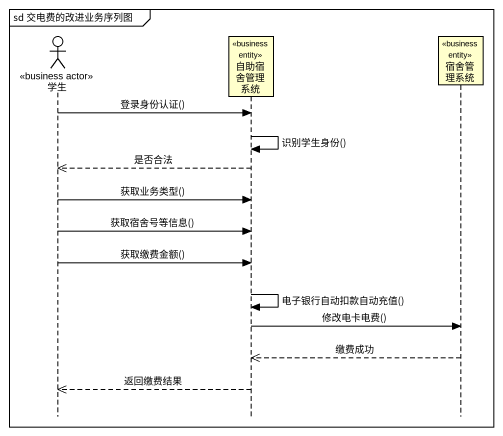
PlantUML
@startuml
mainframe sd 交电费的改进业务序列图
hide footbox
actor 学生 <<business actor>>
participant 自助宿舍管理系统 <<business entity>>
participant 宿舍管理系统 <<business entity>>

学生 -> 自助宿舍管理系统 : 登录身份认证()
自助宿舍管理系统 -> 自助宿舍管理系统 : 识别学生身份()
自助宿舍管理系统 -->> 学生 : 是否合法
学生 -> 自助宿舍管理系统 : 获取业务类型()
学生 -> 自助宿舍管理系统 : 获取宿舍号等信息()
学生 -> 自助宿舍管理系统 : 获取缴费金额()
自助宿舍管理系统 -> 自助宿舍管理系统 : 电子银行自动扣款自动充值()
自助宿舍管理系统 -> 宿舍管理系统 : 修改电卡电费()
宿舍管理系统 -->> 自助宿舍管理系统 : 缴费成功
自助宿舍管理系统 -->> 学生 : 返回缴费结果
@enduml
